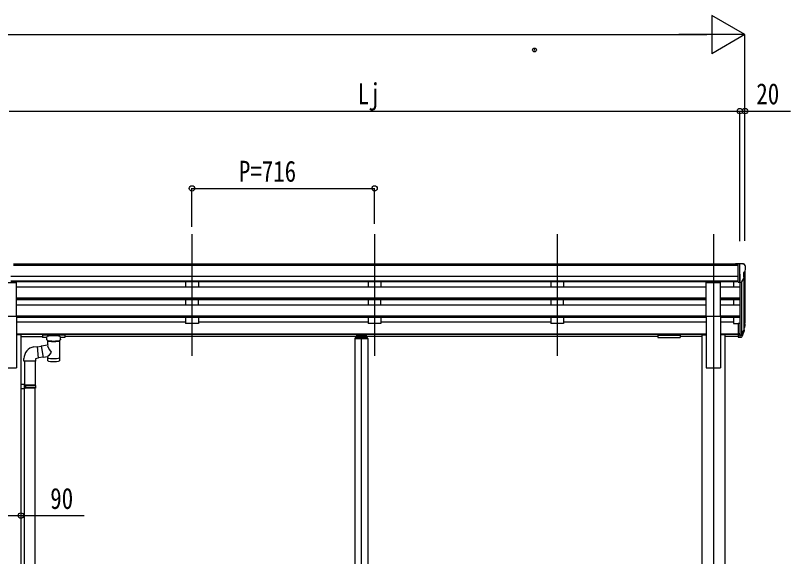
# Model space of a CAD drawing. Units: millimetres, scale not verified. Extents: x -10512 to 10512, y -7425 to 7425.
# Drawn here: x -1789 to 1250, y -2371 to -250 of the extents above; entities that cross this region are included whole.
import ezdxf
from ezdxf.enums import TextEntityAlignment as Align

# ---------------------------------------------------------------- set-up
doc = ezdxf.new("R2010")
doc.units = ezdxf.units.MM
doc.header["$LTSCALE"] = 30
doc.header["$PDMODE"] = 32
doc.header["$PDSIZE"] = 15
for name, color, linetype in [('0-3_YKK_12', 2, 'Continuous'), ('0-4_YKK_13', 4, 'Continuous'), ('0-5_YKK_A1', 4, 'Continuous'), ('0-6_YKK_D', 6, 'Continuous')]:
    doc.layers.add(name, color=color, linetype=linetype)
doc.styles.add('ＭＳ ゴシック', font='')
doc.styles.get('ＭＳ ゴシック').set_extended_font_data('MS Gothic')

msp = doc.modelspace()

# ---------------------------------------------------------------- linework, layer by layer
at = {"layer": '0-3_YKK_12'}
for p, q in [((-1096.92, -1106.91), (-1096.92, -1584.43)), ((-380.92, -1106.91), (-380.92, -1584.43)), ((335.08, -1106.91), (335.08, -1584.43)), ((947.08, -1106.91), (947.08, -4281.31)), ((-432.92, -1511.32), (-432.92, -3938.18))]:
    msp.add_line(p, q, dxfattribs=at)
at = {"layer": '0-4_YKK_13'}
for p, q in [((1044.58, -1223.3), (1034.58, -1223.38)), ((1034.58, -1224.9), (1034.58, -1223.38)), ((1044.58, -1295.28), (1044.58, -1223.3)), ((1063.08, -1223.3), (1044.58, -1223.3)), ((1051.08, -1296.28), (1051.08, -1223.3)), ((1063.08, -1223.3), (1065.41, -1223.44)), ((1066.17, -1223.86), (1070.23, -1229.67)), ((1073.08, -1232.67), (1073.08, -1233.3)), ((1065.08, -1257.81), (1065.08, -1274.08)), ((1070.54, -1254.48), (1065.23, -1257.55)), ((-1840.42, -1296.94), (-1785.42, -1296.94)), ((-1785.42, -1428.74), (-1785.42, -1296.94)), ((919.58, -1428.74), (919.58, -1296.94)), ((919.58, -1296.94), (974.58, -1296.94)), ((974.58, -1428.74), (974.58, -1296.94)), ((1044.58, -1295.28), (1051.08, -1295.28)), ((1051.08, -1296.28), (1056.29, -1295.96)), ((1058.7, -1294.47), (1067.7, -1278.87)), ((-1840.42, -1428.74), (-1785.42, -1428.74)), ((919.58, -1428.74), (974.58, -1428.74)), ((1044.58, -1457.02), (1044.58, -1511.05)), ((1044.58, -1457.02), (1051.08, -1457.02)), ((1051.08, -1457.02), (1051.08, -1511.79)), ((1057.51, -1501.37), (1065.27, -1485.97)), ((1066.71, -1486.32), (1058.52, -1502.5)), ((1067.33, -1486.89), (1058.52, -1510.44)), ((1069.38, -1469.83), (1066.1, -1476.89)), ((1069.98, -1471.21), (1066.1, -1479.16)), ((1067.67, -1482.48), (1067.33, -1486.89)), ((-1682.92, -1501.6), (-1682.92, -1512.36)), ((-1597.92, -1500.93), (-1680.92, -1500.93)), ((-1597.92, -1503.11), (-1680.92, -1503.11)), ((-1666.42, -1513.02), (-1680.92, -1513.02)), ((-1666.42, -1519.83), (-1666.42, -1509.55)), ((-1612.42, -1519.83), (-1612.42, -1509.55)), ((-1597.92, -1513.02), (-1612.42, -1513.02)), ((-1595.92, -1501.6), (-1595.92, -1512.36)), ((-1595.92, -1501.79), (-1595.92, -1503.33)), ((-458.42, -1516.81), (-458.42, -1518.31)), ((-407.42, -1518.31), (-458.42, -1518.31)), ((-408.92, -1515.31), (-456.92, -1515.31)), ((-455.42, -1510.85), (-455.42, -1515.31)), ((-452.92, -1508.28), (-451.42, -1508.28)), ((-452.92, -1510.79), (-452.92, -1515.31)), ((-452.92, -1510.79), (-451.42, -1510.79)), ((-452.92, -1512.68), (-412.92, -1512.68)), ((-414.42, -1502.36), (-451.42, -1502.36)), ((-451.42, -1502.36), (-451.42, -1510.79)), ((-451.42, -1504.85), (-414.42, -1504.85)), ((-448.82, -1507.28), (-448.82, -1507.76)), ((-445.37, -1509.17), (-445.37, -1509.5)), ((-443.41, -1508.84), (-443.41, -1509.18)), ((-442.92, -1507.93), (-442.92, -1510.62)), ((-442.43, -1508.84), (-442.43, -1509.18)), ((-440.47, -1509.5), (-440.47, -1509.17)), ((-437.02, -1507.28), (-437.02, -1507.76)), ((-428.82, -1507.28), (-428.82, -1507.76)), ((-425.37, -1509.17), (-425.37, -1509.5)), ((-423.41, -1508.84), (-423.41, -1509.18)), ((-422.92, -1507.93), (-422.92, -1510.62)), ((-422.43, -1508.84), (-422.43, -1509.18)), ((-420.47, -1509.5), (-420.47, -1509.17)), ((-417.02, -1507.28), (-417.02, -1507.76)), ((-414.42, -1502.36), (-414.42, -1510.79)), ((-414.42, -1508.28), (-412.92, -1508.28)), ((-414.42, -1510.79), (-412.92, -1510.79)), ((-412.92, -1510.79), (-412.92, -1515.31)), ((-410.42, -1515.31), (-410.42, -1510.85)), ((-407.42, -1516.81), (-407.42, -1518.31)), ((730.08, -1501.6), (730.08, -1512.36)), ((730.08, -1501.79), (730.08, -1503.33)), ((732.08, -1500.93), (815.08, -1500.93)), ((732.08, -1503.11), (815.08, -1503.11)), ((732.08, -1513.02), (815.08, -1513.02)), ((817.08, -1501.6), (817.08, -1512.36)), ((1044.58, -1497.15), (1051.08, -1497.15)), ((1044.58, -1502.03), (1051.08, -1502.03)), ((1044.58, -1511.05), (1051.08, -1511.05)), ((1051.08, -1502.05), (1056.21, -1502.05)), ((1051.08, -1503.86), (1055.92, -1503.86)), ((1051.08, -1511.79), (1055.92, -1511.79)), ((-1716.29, -1549.84), (-1703.77, -1548.28)), ((-1687.26, -1547.69), (-1703.6, -1550.22)), ((-1687.55, -1545.81), (-1662.32, -1541.9)), ((-1687.55, -1545.81), (-1680.53, -1591.07)), ((-1662.32, -1541.9), (-1662.32, -1524.32)), ((-1616.52, -1524.33), (-1616.51, -1604.62)), ((-1755.69, -1605.85), (-1755.69, -1594.93)), ((-1709.69, -1605.85), (-1755.69, -1605.85)), ((-1753.72, -1605.85), (-1753.72, -1696.68)), ((-1711.72, -1605.85), (-1711.72, -1699.24)), ((-1680.82, -1589.19), (-1699.93, -1592.16)), ((-1662.32, -1588.25), (-1680.53, -1591.07)), ((-1662.34, -1604.62), (-1662.32, -1587.99)), ((-1751.72, -1696.74), (-1767.72, -1696.27)), ((-1767.72, -1696.27), (-1767.72, -1714.21)), ((-1751.72, -1698.74), (-1753.72, -1698.74)), ((-1710.72, -1699.24), (-1753.72, -1699.24)), ((-1709.72, -1701.24), (-1753.72, -1701.24)), ((-1751.72, -1698.74), (-1751.72, -1696.74)), ((-1749.25, -1701.24), (-1748.82, -1699.24)), ((-1709.72, -1701.24), (-1710.72, -1699.24)), ((-1709.72, -1701.24), (-1709.72, -1709.24)), ((-1751.72, -1713.74), (-1767.72, -1714.21)), ((-1709.72, -1709.24), (-1753.72, -1709.24)), ((-1710.72, -1711.24), (-1753.72, -1711.24)), ((-1753.72, -2555.93), (-1753.72, -1713.8)), ((-1751.72, -1713.74), (-1751.72, -1711.74)), ((-1711.72, -2558.49), (-1711.72, -1711.24)), ((-1709.72, -1709.24), (-1710.72, -1711.24))]:
    msp.add_line(p, q, dxfattribs=at)
for points in [[(-1680.92, -1500.93), (-1681.28, -1500.94), (-1681.81, -1500.96), (-1682.26, -1501.01), (-1682.56, -1501.09), (-1682.73, -1501.19), (-1682.85, -1501.33), (-1682.92, -1501.51), (-1682.92, -1501.6)], [(-1680.92, -1513.02), (-1681.28, -1513.02), (-1681.81, -1512.99), (-1682.26, -1512.94), (-1682.56, -1512.86), (-1682.73, -1512.76), (-1682.85, -1512.63), (-1682.92, -1512.45), (-1682.92, -1512.36)], [(-1595.92, -1501.6), (-1595.96, -1501.4), (-1596.05, -1501.27), (-1596.14, -1501.17), (-1596.24, -1501.11), (-1596.37, -1501.07), (-1596.66, -1501), (-1597.15, -1500.96), (-1597.69, -1500.94), (-1597.92, -1500.93)], [(-1595.92, -1512.36), (-1595.96, -1512.55), (-1596.05, -1512.69), (-1596.14, -1512.78), (-1596.24, -1512.84), (-1596.37, -1512.89), (-1596.66, -1512.95), (-1597.15, -1513), (-1597.69, -1513.02), (-1597.92, -1513.02)], [(-444.39, -1509.4), (-444.2, -1509.43), (-444.13, -1509.43), (-444.02, -1509.43), (-443.85, -1509.42), (-443.7, -1509.39), (-443.58, -1509.35), (-443.49, -1509.3), (-443.43, -1509.24)], [(-442.42, -1509.24), (-442.36, -1509.3), (-442.27, -1509.35), (-442.15, -1509.39), (-442, -1509.42), (-441.83, -1509.43), (-441.72, -1509.43), (-441.65, -1509.43), (-441.45, -1509.4)], [(-424.39, -1509.4), (-424.2, -1509.43), (-424.13, -1509.43), (-424.02, -1509.43), (-423.85, -1509.42), (-423.7, -1509.39), (-423.58, -1509.35), (-423.49, -1509.3), (-423.43, -1509.24)], [(-422.42, -1509.24), (-422.36, -1509.3), (-422.27, -1509.35), (-422.15, -1509.39), (-422, -1509.42), (-421.83, -1509.43), (-421.72, -1509.43), (-421.65, -1509.43), (-421.45, -1509.4)], [(730.08, -1501.6), (730.11, -1501.4), (730.2, -1501.27), (730.29, -1501.17), (730.4, -1501.11), (730.52, -1501.07), (730.81, -1501), (731.3, -1500.96), (731.84, -1500.94), (732.08, -1500.93)], [(730.08, -1512.36), (730.11, -1512.55), (730.2, -1512.69), (730.29, -1512.78), (730.4, -1512.84), (730.52, -1512.89), (730.81, -1512.95), (731.3, -1513), (731.84, -1513.02), (732.08, -1513.02)], [(815.08, -1500.93), (815.43, -1500.94), (815.96, -1500.96), (816.41, -1501.01), (816.71, -1501.09), (816.88, -1501.19), (817, -1501.33), (817.07, -1501.51), (817.08, -1501.6)], [(815.08, -1513.02), (815.43, -1513.02), (815.96, -1512.99), (816.41, -1512.94), (816.71, -1512.86), (816.88, -1512.76), (817, -1512.63), (817.07, -1512.45), (817.08, -1512.36)], [(-1703.77, -1548.28), (-1699.76, -1594.1), (-1709.69, -1595.85), (-1709.69, -1605.85)], [(-1662.32, -1524.32), (-1662.56, -1524.23), (-1663.91, -1523.49), (-1665.03, -1522.64), (-1665.78, -1521.78), (-1666.24, -1520.88), (-1666.41, -1519.99)], [(-1612.46, -1519.77), (-1612.44, -1520.13), (-1612.69, -1521.09), (-1613.21, -1521.97), (-1614.01, -1522.81), (-1615.12, -1523.61), (-1616.52, -1524.33)], [(-1751.72, -1711.74), (-1753.72, -1711.74), (-1753.72, -1698.74)], [(-1749.25, -1701.24), (-1749.25, -1709.24), (-1748.82, -1711.24)]]:
    msp.add_lwpolyline(points, dxfattribs=at)
for centre, radius, start, end in [((1065.35, -1224.44), 1, 35, 86.5), ((1070.08, -1232.67), 3, 0, 87), ((871.08, -1233.3), 202, 355.05096, 0), ((1065.38, -1257.81), 0.3, 120, 180), ((1065.38, -1274.08), 0.3, 180, 265.2833), ((1065.11, -1277.37), 3, 330, 85.2833), ((1066.17, -1250.11), 6.18, 315.00103, 354.2965), ((1056.1, -1292.97), 3, 273.5, 330), ((1040.49, -1460.33), 30.41, 341.80266, 352.8448), ((1041.89, -1462.09), 29.53, 342.01856, 353.49194), ((-456.92, -1516.81), 1.5, 90, 180), ((-408.92, -1516.81), 1.5, 0, 90), ((-1709.78, -1595.28), 45.91, 98.14944, 179.55845)]:
    msp.add_arc(centre, radius, start, end, dxfattribs=at)
for centre, major_axis, ratio, start_param, end_param in [((983.21, -1455.85), (-87.93, 4.42), 0.541684, 3.060334, 3.2172517), ((982.42, -1462.52), (89.06, 1.43), 0.57596, 6.1985533, 6.3701348), ((981.16, -1462.43), (88.05, 0), 0.90356, 5.9828017, 6.0168888), ((1066.36, -1482.48), (-1.3, 0), 0.90356, 2.9359903, 4.9130961), ((980.44, -1466.29), (89.07, 0), 0.90356, 6.0316505, 6.077583), ((-1680.92, -1503.33), (-2, 0), 0.109601, 4.712389, 6.2831853), ((-1639.42, -1509.55), (-27, 0), 0.122176, 3.1415927, 6.2831853), ((-1597.92, -1503.33), (-2, 0), 0.109601, 3.1415927, 4.712389), ((-452.92, -1510.85), (0, 2.57), 0.97237, 6.2831853, 7.8539816), ((-442.92, -1507.28), (5.9, 0), 0.342073, 0, 3.1415927), ((-442.92, -1501.99), (8.02, 0), 0.939674, 4.4018361, 4.5279947), ((-442.92, -1502.33), (8.02, 0), 0.939674, 4.4018361, 4.5279947), ((-442.92, -1501.32), (8.02, 0), 0.939674, 4.6512338, 4.7735441), ((-442.92, -1501.99), (-8.02, 0), 0.939674, 1.7551906, 1.8813492), ((-442.92, -1502.33), (-8.02, 0), 0.939674, 1.7551906, 1.8813492), ((-422.92, -1507.28), (5.9, 0), 0.342073, 0, 3.1415927), ((-422.92, -1501.99), (8.02, 0), 0.939674, 4.4018361, 4.5279947), ((-422.92, -1502.33), (8.02, 0), 0.939674, 4.4018361, 4.5279947), ((-422.92, -1501.32), (8.02, 0), 0.939674, 4.6512338, 4.7735441), ((-422.92, -1501.99), (-8.02, 0), 0.939674, 1.7551906, 1.8813492), ((-422.92, -1502.33), (-8.02, 0), 0.939674, 1.7551906, 1.8813492), ((-412.92, -1510.85), (0, 2.57), 0.97237, 4.712389, 6.2831853), ((732.08, -1503.33), (2, 0), 0.109601, 1.5707963, 3.1415927), ((815.08, -1503.33), (2, 0), 0.109601, 0, 1.5707963), ((1055.92, -1501.15), (3, 0), 0.90356, 4.712389, 5.7595865), ((1055.92, -1509.08), (-3, 0), 0.90356, 1.5707963, 2.6179939), ((1056.21, -1500.69), (1.5, 0), 0.90356, 4.712389, 5.7595865), ((-1650.42, -1519.83), (-16, 0), 0.361356, 0, 0.0194874), ((-1639.42, -1568.44), (22.81, -26.62), 0.234429, 3.1563334, 4.5976381), ((-1639.41, -1524.78), (-22.92, 0.42), 0.07247, 0.0008089, 1.5716053), ((-1639.41, -1526.41), (-22.92, 0.42), 0.07247, 0.0008089, 1.5716053), ((-1639.44, -1524.78), (22.91, 0.42), 0.072511, 4.711586, 6.2823824), ((-1639.44, -1526.41), (22.91, 0.42), 0.072511, 4.711586, 6.2823824), ((-1641.98, -1565.8), (-20.32, -22.25), 0.045535, 4.9756507, 6.2441899), ((-1639.42, -1604.62), (-22.92, 0), 0.101955, 6.2829723, 9.4248207), ((-1639.42, -1592.18), (-22.91, 0), 0.122865, 6.2831853, 9.424778)]:
    msp.add_ellipse(centre, major_axis=major_axis, ratio=ratio, start_param=start_param, end_param=end_param, dxfattribs=at)
for centre in [(-442.92, -1507.76), (-422.92, -1507.76)]:
    msp.add_ellipse(centre, major_axis=(5.9, 0), ratio=0.342073, dxfattribs=at)
at = {"layer": '0-5_YKK_A1'}
for p, q in [((1044.58, -1224.9), (-1796.42, -1224.9)), ((1044.58, -1230.12), (-1796.42, -1230.12)), ((1044.58, -1273.65), (-1806.42, -1273.65)), ((1051.08, -1264.4), (1051.08, -1457.02)), ((1071.08, -1253.87), (1071.08, -1456.65)), ((1044.58, -1291.5), (-1806.42, -1291.5)), ((1044.58, -1294.75), (-1806.42, -1294.75)), ((-1121.92, -1294.85), (-1121.92, -1315.33)), ((-1071.92, -1294.85), (-1071.92, -1315.33)), ((-405.92, -1294.85), (-405.92, -1315.33)), ((-355.92, -1294.85), (-355.92, -1315.33)), ((310.08, -1294.85), (310.08, -1315.33)), ((360.08, -1294.85), (360.08, -1315.33)), ((1026.08, -1294.75), (1026.08, -1315.33)), ((1057.08, -1295.8), (1057.08, -1501.8)), ((1066.1, -1281.64), (1066.1, -1483.36)), ((919.58, -1315.33), (-1785.42, -1315.33)), ((-1071.92, -1315.33), (-1121.92, -1315.33)), ((-355.92, -1315.33), (-405.92, -1315.33)), ((360.08, -1315.33), (310.08, -1315.33)), ((1051.08, -1315.33), (974.58, -1315.33)), ((919.58, -1358.69), (-1785.42, -1358.69)), ((919.58, -1360.18), (-1785.42, -1360.18)), ((919.58, -1364.5), (-1785.42, -1364.5)), ((-1121.92, -1364.5), (-1121.92, -1385.43)), ((-1071.92, -1385.43), (-1071.92, -1364.5)), ((-405.92, -1364.5), (-405.92, -1385.43)), ((-355.92, -1385.43), (-355.92, -1364.5)), ((310.08, -1364.5), (310.08, -1385.43)), ((360.08, -1385.43), (360.08, -1364.5)), ((1051.08, -1358.69), (974.58, -1358.69)), ((1051.08, -1360.18), (974.58, -1360.18)), ((1051.08, -1364.5), (974.58, -1364.5)), ((1026.08, -1364.5), (1026.08, -1385.43)), ((919.58, -1385.43), (-1785.42, -1385.43)), ((-1071.92, -1385.43), (-1121.92, -1385.43)), ((-355.92, -1385.43), (-405.92, -1385.43)), ((360.08, -1385.43), (310.08, -1385.43)), ((1051.08, -1385.43), (974.58, -1385.43)), ((-1785.42, -1428.74), (-1785.42, -1631.31)), ((919.58, -1428.79), (-1785.42, -1428.79)), ((919.58, -1430.29), (-1785.42, -1430.29)), ((919.58, -1434.61), (-1785.42, -1434.61)), ((-1121.92, -1452.71), (-1785.42, -1452.71)), ((-1121.92, -1434.61), (-1121.92, -1457.65)), ((-1071.92, -1457.65), (-1121.92, -1457.65)), ((-1071.92, -1434.61), (-1071.92, -1457.65)), ((-405.92, -1452.71), (-1071.92, -1452.71)), ((-405.92, -1434.61), (-405.92, -1457.65)), ((-355.92, -1457.65), (-405.92, -1457.65)), ((-355.92, -1434.61), (-355.92, -1457.65)), ((310.08, -1452.71), (-355.92, -1452.71)), ((310.08, -1434.61), (310.08, -1457.65)), ((360.08, -1457.65), (310.08, -1457.65)), ((360.08, -1434.61), (360.08, -1457.65)), ((919.58, -1452.71), (360.08, -1452.71)), ((919.58, -1428.74), (919.58, -1631.31)), ((974.58, -1428.74), (974.58, -1631.31)), ((1051.08, -1428.79), (974.58, -1428.74)), ((1051.08, -1430.29), (974.58, -1430.29)), ((1051.08, -1434.61), (974.58, -1434.61)), ((1026.08, -1452.71), (974.58, -1452.71)), ((1026.08, -1434.61), (1026.08, -1457.65)), ((1026.08, -1457.65), (1044.58, -1457.65)), ((919.58, -1499.72), (-1785.42, -1499.72)), ((919.58, -1501.12), (-1785.42, -1501.12)), ((-1767.72, -1502.31), (-1785.42, -1502.31)), ((-1767.72, -1502.31), (-1767.72, -4131.31)), ((-1767.72, -1508.81), (-1682.92, -1508.81)), ((730.08, -1508.81), (-1595.92, -1508.81)), ((-457.92, -1518.31), (-457.92, -3881.31)), ((-407.92, -1518.31), (-407.92, -3881.31)), ((901.88, -1508.81), (817.08, -1508.81)), ((901.88, -1502.31), (919.58, -1502.31)), ((901.88, -1502.31), (901.88, -3631.31)), ((1044.58, -1499.72), (974.58, -1499.72)), ((1044.58, -1501.12), (974.58, -1501.12)), ((992.28, -1502.31), (974.58, -1502.31)), ((992.28, -1502.31), (992.28, -2604.31)), ((1044.58, -1508.81), (992.28, -1508.81)), ((-1840.42, -1631.31), (-1785.42, -1631.31)), ((919.58, -1631.31), (974.58, -1631.31))]:
    msp.add_line(p, q, dxfattribs=at)
msp.add_point((245.97, -384.99), dxfattribs=at)
at = {"layer": '0-6_YKK_D'}
for p, q in [((1071.08, -324.9), (941.17, -249.9)), ((941.17, -249.9), (941.17, -399.9)), ((-4546.92, -324.9), (921.08, -324.9)), ((1071.08, -324.9), (811.27, -324.9)), ((1071.08, -324.9), (941.17, -399.9)), ((1071.08, -1133.47), (1071.08, -323.9)), ((-1812.92, -624.9), (1051.08, -624.9)), ((1051.08, -1134.47), (1051.08, -623.9)), ((1051.08, -1134.47), (1051.08, -623.9)), ((1071.08, -1132.47), (1071.08, -623.9)), ((-1096.92, -1078.02), (-1096.92, -926.92)), ((-1096.92, -927.92), (-380.92, -927.92)), ((-380.92, -1066.89), (-380.92, -926.92))]:
    msp.add_line(p, q, dxfattribs=at)
for points in [[(1051.08, -624.9), (1071.08, -624.9), (1249.58, -624.9)], [(-1858.12, -2210.86), (-1767.72, -2210.86), (-1519.17, -2210.86)]]:
    msp.add_lwpolyline(points, dxfattribs=at)
for centre in [(1051.08, -624.9), (1051.08, -624.9), (1071.08, -624.9), (-1096.92, -927.92), (-380.92, -927.92), (-1767.72, -2210.86)]:
    msp.add_circle(centre, 10.62, dxfattribs=at)

# ---------------------------------------------------------------- texts
at = {"layer": '0-6_YKK_D', "style": 'ＭＳ ゴシック', "width": 0.8}
for s, p in [('Lj', (-446.92, -622.9)), ('20', (1115.58, -622.9)), ('P=716', (-912.92, -926.62)), ('90', (-1652.47, -2209.56))]:
    msp.add_text(s, height=82.48, dxfattribs=at).set_placement(p, align=Align.BOTTOM_LEFT)

doc.saveas('drawing.dxf')
